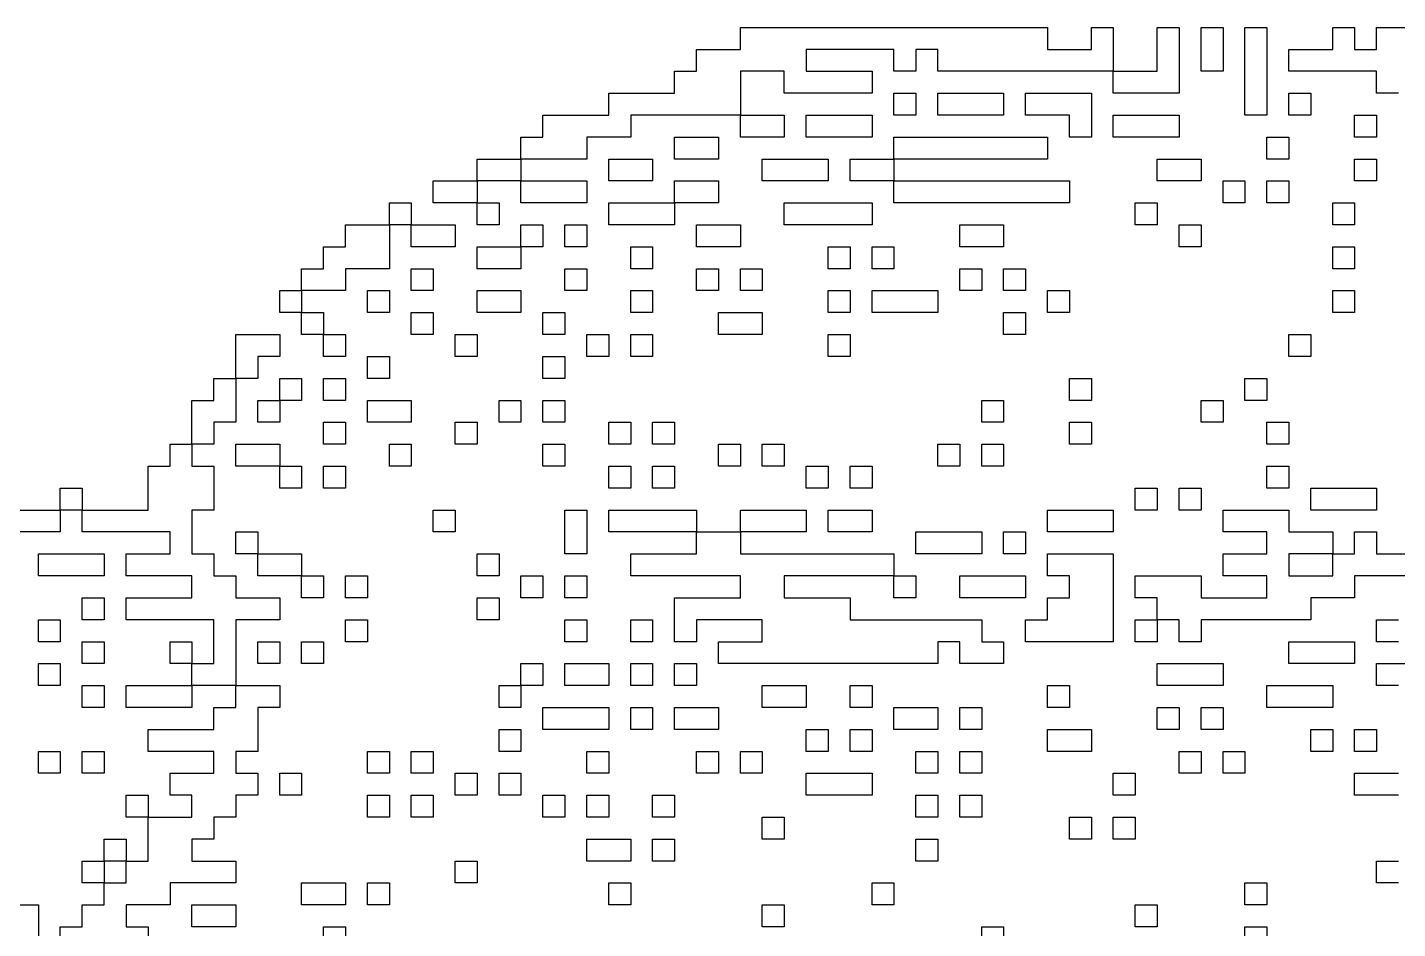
# Model space of a CAD drawing. Header units: inches. Extents: x 0.02 to 6.01, y 0.01 to 5.6.
# Drawn here: x 2.3103 to 2.6159, y 3.5373 to 3.7383 of the extents above; entities that cross this region are included whole.
import ezdxf

# ---------------------------------------------------------------- set-up
doc = ezdxf.new("R2010")
doc.units = ezdxf.units.IN
doc.header["$MEASUREMENT"] = 0
doc.layers.add('Bottom Overlay', color=54, linetype='Continuous')

msp = doc.modelspace()

# ---------------------------------------------------------------- linework, layer by layer
at = {"layer": 'Bottom Overlay'}
for p, q in [((2.46931, 3.73827), (2.4742, 3.73827)), ((2.46931, 3.73337), (2.46931, 3.73827)), ((2.4742, 3.73827), (2.53781, 3.73827)), ((2.53781, 3.73827), (2.53781, 3.73337)), ((2.5476, 3.73337), (2.5476, 3.73827)), ((2.5476, 3.73827), (2.55249, 3.73827)), ((2.55249, 3.73827), (2.55249, 3.72848)), ((2.56228, 3.73827), (2.56717, 3.73827)), ((2.56228, 3.72848), (2.56228, 3.73827)), ((2.56717, 3.73827), (2.56717, 3.72359)), ((2.57207, 3.72848), (2.57207, 3.73827)), ((2.57207, 3.73827), (2.57696, 3.73827)), ((2.57696, 3.73827), (2.57696, 3.73337)), ((2.58185, 3.72359), (2.58185, 3.73827)), ((2.58185, 3.73827), (2.58675, 3.73827)), ((2.58675, 3.73827), (2.58675, 3.71869)), ((2.60143, 3.73337), (2.60143, 3.73827)), ((2.60143, 3.73827), (2.60632, 3.73827)), ((2.60632, 3.73827), (2.60632, 3.73337)), ((2.61121, 3.73337), (2.61121, 3.73827)), ((2.61121, 3.73827), (2.621, 3.73827)), ((2.45952, 3.72848), (2.45952, 3.73337)), ((2.45952, 3.73337), (2.46931, 3.73337)), ((2.50356, 3.73337), (2.48399, 3.73337)), ((2.48399, 3.73337), (2.48399, 3.72848)), ((2.50356, 3.72848), (2.50356, 3.73337)), ((2.51335, 3.73337), (2.50845, 3.73337)), ((2.50845, 3.73337), (2.50845, 3.72848)), ((2.51335, 3.72848), (2.51335, 3.73337)), ((2.53781, 3.73337), (2.5476, 3.73337)), ((2.57696, 3.73337), (2.57696, 3.72848)), ((2.59164, 3.72848), (2.59164, 3.73337)), ((2.59164, 3.73337), (2.60143, 3.73337)), ((2.60632, 3.73337), (2.61121, 3.73337)), ((2.45463, 3.72359), (2.45463, 3.72848)), ((2.45463, 3.72848), (2.45952, 3.72848)), ((2.47909, 3.72848), (2.46931, 3.72848)), ((2.46931, 3.72848), (2.46931, 3.71869)), ((2.47909, 3.72359), (2.47909, 3.72848)), ((2.48399, 3.72848), (2.49867, 3.72848)), ((2.49867, 3.72848), (2.49867, 3.72359)), ((2.50845, 3.72848), (2.50356, 3.72848)), ((2.55249, 3.72848), (2.51335, 3.72848)), ((2.55249, 3.72359), (2.55249, 3.72848)), ((2.55249, 3.72848), (2.56228, 3.72848)), ((2.57696, 3.72848), (2.57207, 3.72848)), ((2.61121, 3.72848), (2.59164, 3.72848)), ((2.61121, 3.72359), (2.61121, 3.72848)), ((2.43995, 3.71869), (2.43995, 3.72359)), ((2.43995, 3.72359), (2.45463, 3.72359)), ((2.49867, 3.72359), (2.47909, 3.72359)), ((2.50356, 3.71869), (2.50356, 3.72359)), ((2.50356, 3.72359), (2.50845, 3.72359)), ((2.50845, 3.72359), (2.50845, 3.71869)), ((2.51335, 3.71869), (2.51335, 3.72359)), ((2.51335, 3.72359), (2.52803, 3.72359)), ((2.52803, 3.72359), (2.52803, 3.71869)), ((2.53292, 3.71869), (2.53292, 3.72359)), ((2.53292, 3.72359), (2.5476, 3.72359)), ((2.5476, 3.72359), (2.5476, 3.71869)), ((2.56717, 3.72359), (2.55249, 3.72359)), ((2.58185, 3.71869), (2.58185, 3.72359)), ((2.59164, 3.71869), (2.59164, 3.72359)), ((2.59164, 3.72359), (2.59653, 3.72359)), ((2.59653, 3.72359), (2.59653, 3.71869)), ((2.61611, 3.72359), (2.61121, 3.72359)), ((2.42527, 3.7138), (2.42527, 3.71869)), ((2.42527, 3.71869), (2.43995, 3.71869)), ((2.46931, 3.71869), (2.44484, 3.71869)), ((2.44484, 3.71869), (2.44484, 3.7138)), ((2.46931, 3.7138), (2.46931, 3.71869)), ((2.46931, 3.71869), (2.47909, 3.71869)), ((2.47909, 3.71869), (2.47909, 3.7138)), ((2.48399, 3.7138), (2.48399, 3.71869)), ((2.48399, 3.71869), (2.49377, 3.71869)), ((2.49377, 3.71869), (2.49867, 3.71869)), ((2.49867, 3.71869), (2.49867, 3.7138)), ((2.50845, 3.71869), (2.50356, 3.71869)), ((2.52313, 3.71869), (2.51335, 3.71869)), ((2.52803, 3.71869), (2.52313, 3.71869)), ((2.54271, 3.71869), (2.53292, 3.71869)), ((2.54271, 3.7138), (2.54271, 3.71869)), ((2.5476, 3.71869), (2.5476, 3.7138)), ((2.55249, 3.7138), (2.55249, 3.71869)), ((2.55249, 3.71869), (2.56717, 3.71869)), ((2.56717, 3.71869), (2.56717, 3.7138)), ((2.58675, 3.71869), (2.58185, 3.71869)), ((2.59653, 3.71869), (2.59164, 3.71869)), ((2.60632, 3.71869), (2.61121, 3.71869)), ((2.60632, 3.7138), (2.60632, 3.71869)), ((2.61121, 3.71869), (2.61121, 3.7138)), ((2.42037, 3.70891), (2.42037, 3.7138)), ((2.42037, 3.7138), (2.42527, 3.7138)), ((2.44484, 3.7138), (2.43505, 3.7138)), ((2.43505, 3.7138), (2.43505, 3.70891)), ((2.45463, 3.70891), (2.45463, 3.7138)), ((2.45463, 3.7138), (2.46441, 3.7138)), ((2.46441, 3.7138), (2.46441, 3.70891)), ((2.47909, 3.7138), (2.46931, 3.7138)), ((2.49867, 3.7138), (2.48399, 3.7138)), ((2.50356, 3.70891), (2.50356, 3.7138)), ((2.50356, 3.7138), (2.53781, 3.7138)), ((2.53781, 3.7138), (2.53781, 3.70891)), ((2.5476, 3.7138), (2.54271, 3.7138)), ((2.56717, 3.7138), (2.55249, 3.7138)), ((2.58675, 3.70891), (2.58675, 3.7138)), ((2.58675, 3.7138), (2.59164, 3.7138)), ((2.59164, 3.7138), (2.59164, 3.70891)), ((2.61121, 3.7138), (2.60632, 3.7138)), ((2.41059, 3.70401), (2.41059, 3.70891)), ((2.41059, 3.70891), (2.42037, 3.70891)), ((2.42037, 3.70891), (2.42037, 3.70401)), ((2.43505, 3.70891), (2.42037, 3.70891)), ((2.43995, 3.70401), (2.43995, 3.70891)), ((2.43995, 3.70891), (2.44484, 3.70891)), ((2.44484, 3.70891), (2.44973, 3.70891)), ((2.44973, 3.70891), (2.44973, 3.70401)), ((2.45952, 3.70891), (2.45463, 3.70891)), ((2.46441, 3.70891), (2.45952, 3.70891)), ((2.4742, 3.70401), (2.4742, 3.70891)), ((2.4742, 3.70891), (2.48888, 3.70891)), ((2.48888, 3.70891), (2.48888, 3.70401)), ((2.49377, 3.70401), (2.49377, 3.70891)), ((2.49377, 3.70891), (2.50356, 3.70891)), ((2.50356, 3.70891), (2.50356, 3.70401)), ((2.52313, 3.70891), (2.50356, 3.70891)), ((2.52803, 3.70891), (2.52313, 3.70891)), ((2.53781, 3.70891), (2.52803, 3.70891)), ((2.56228, 3.70401), (2.56228, 3.70891)), ((2.56228, 3.70891), (2.56717, 3.70891)), ((2.56717, 3.70891), (2.57207, 3.70891)), ((2.57207, 3.70891), (2.57207, 3.70401)), ((2.59164, 3.70891), (2.58675, 3.70891)), ((2.60632, 3.70401), (2.60632, 3.70891)), ((2.60632, 3.70891), (2.61121, 3.70891)), ((2.61121, 3.70891), (2.61121, 3.70401)), ((2.4008, 3.69912), (2.4008, 3.70401)), ((2.4008, 3.70401), (2.41059, 3.70401)), ((2.42037, 3.70401), (2.41059, 3.70401)), ((2.41059, 3.70401), (2.41059, 3.69912)), ((2.42037, 3.69912), (2.42037, 3.70401)), ((2.42037, 3.70401), (2.43016, 3.70401)), ((2.43016, 3.70401), (2.43505, 3.70401)), ((2.43505, 3.70401), (2.43505, 3.69912)), ((2.44973, 3.70401), (2.43995, 3.70401)), ((2.45463, 3.69912), (2.45463, 3.70401)), ((2.45463, 3.70401), (2.45952, 3.70401)), ((2.45952, 3.70401), (2.46441, 3.70401)), ((2.46441, 3.70401), (2.46441, 3.69912)), ((2.48399, 3.70401), (2.4742, 3.70401)), ((2.48888, 3.70401), (2.48399, 3.70401)), ((2.49867, 3.70401), (2.49377, 3.70401)), ((2.50356, 3.70401), (2.49867, 3.70401)), ((2.50356, 3.69912), (2.50356, 3.70401)), ((2.50356, 3.70401), (2.54271, 3.70401)), ((2.54271, 3.70401), (2.54271, 3.69912)), ((2.57207, 3.70401), (2.56228, 3.70401)), ((2.57696, 3.69912), (2.57696, 3.70401)), ((2.57696, 3.70401), (2.58185, 3.70401)), ((2.58185, 3.70401), (2.58185, 3.69912)), ((2.58675, 3.69912), (2.58675, 3.70401)), ((2.58675, 3.70401), (2.59164, 3.70401)), ((2.59164, 3.70401), (2.59164, 3.69912)), ((2.61121, 3.70401), (2.60632, 3.70401)), ((2.39101, 3.69423), (2.39101, 3.69912)), ((2.39101, 3.69912), (2.39591, 3.69912)), ((2.39591, 3.69912), (2.39591, 3.69423)), ((2.41059, 3.69912), (2.4008, 3.69912)), ((2.41059, 3.69423), (2.41059, 3.69912)), ((2.41059, 3.69912), (2.41548, 3.69912)), ((2.41548, 3.69912), (2.41548, 3.69423)), ((2.43505, 3.69912), (2.42037, 3.69912)), ((2.43995, 3.69423), (2.43995, 3.69912)), ((2.43995, 3.69912), (2.45463, 3.69912)), ((2.46441, 3.69912), (2.45463, 3.69912)), ((2.45463, 3.69912), (2.45463, 3.69423)), ((2.47909, 3.69423), (2.47909, 3.69912)), ((2.47909, 3.69912), (2.49867, 3.69912)), ((2.49867, 3.69912), (2.49867, 3.69423)), ((2.53781, 3.69912), (2.50356, 3.69912)), ((2.54271, 3.69912), (2.53781, 3.69912)), ((2.55739, 3.69423), (2.55739, 3.69912)), ((2.55739, 3.69912), (2.56228, 3.69912)), ((2.56228, 3.69912), (2.56228, 3.69423)), ((2.58185, 3.69912), (2.57696, 3.69912)), ((2.59164, 3.69912), (2.58675, 3.69912)), ((2.60143, 3.69423), (2.60143, 3.69912)), ((2.60143, 3.69912), (2.60632, 3.69912)), ((2.60632, 3.69912), (2.60632, 3.69423)), ((2.38123, 3.68933), (2.38123, 3.69423)), ((2.38123, 3.69423), (2.39101, 3.69423)), ((2.39101, 3.69423), (2.39101, 3.68444)), ((2.39591, 3.69423), (2.39101, 3.69423)), ((2.39591, 3.68933), (2.39591, 3.69423)), ((2.39591, 3.69423), (2.40569, 3.69423)), ((2.40569, 3.69423), (2.40569, 3.68933)), ((2.41548, 3.69423), (2.41059, 3.69423)), ((2.42037, 3.68933), (2.42037, 3.69423)), ((2.42037, 3.69423), (2.42527, 3.69423)), ((2.42527, 3.69423), (2.42527, 3.68933)), ((2.43016, 3.68933), (2.43016, 3.69423)), ((2.43016, 3.69423), (2.43505, 3.69423)), ((2.43505, 3.69423), (2.43505, 3.68933)), ((2.45463, 3.69423), (2.43995, 3.69423)), ((2.45952, 3.68933), (2.45952, 3.69423)), ((2.45952, 3.69423), (2.46931, 3.69423)), ((2.46931, 3.69423), (2.46931, 3.68933)), ((2.48888, 3.69423), (2.47909, 3.69423)), ((2.49377, 3.69423), (2.48888, 3.69423)), ((2.49867, 3.69423), (2.49377, 3.69423)), ((2.51824, 3.68933), (2.51824, 3.69423)), ((2.51824, 3.69423), (2.52803, 3.69423)), ((2.52803, 3.69423), (2.52803, 3.68933)), ((2.56228, 3.69423), (2.55739, 3.69423)), ((2.56717, 3.68933), (2.56717, 3.69423)), ((2.56717, 3.69423), (2.57207, 3.69423)), ((2.57207, 3.69423), (2.57207, 3.68933)), ((2.60632, 3.69423), (2.60143, 3.69423)), ((2.37633, 3.68444), (2.37633, 3.68933)), ((2.37633, 3.68933), (2.38123, 3.68933)), ((2.40569, 3.68933), (2.39591, 3.68933)), ((2.41059, 3.68444), (2.41059, 3.68933)), ((2.41059, 3.68933), (2.42037, 3.68933)), ((2.42037, 3.68933), (2.42037, 3.68444)), ((2.42527, 3.68933), (2.42037, 3.68933)), ((2.43505, 3.68933), (2.43016, 3.68933)), ((2.44484, 3.68933), (2.44973, 3.68933)), ((2.44484, 3.68444), (2.44484, 3.68933)), ((2.44973, 3.68933), (2.44973, 3.68444)), ((2.46931, 3.68933), (2.45952, 3.68933)), ((2.48888, 3.68933), (2.49377, 3.68933)), ((2.48888, 3.68444), (2.48888, 3.68933)), ((2.49377, 3.68933), (2.49377, 3.68444)), ((2.49867, 3.68933), (2.50356, 3.68933)), ((2.49867, 3.68444), (2.49867, 3.68933)), ((2.50356, 3.68933), (2.50356, 3.68444)), ((2.52313, 3.68933), (2.51824, 3.68933)), ((2.52803, 3.68933), (2.52313, 3.68933)), ((2.57207, 3.68933), (2.56717, 3.68933)), ((2.60143, 3.68933), (2.60632, 3.68933)), ((2.60143, 3.68444), (2.60143, 3.68933)), ((2.60632, 3.68933), (2.60632, 3.68444)), ((2.37144, 3.67955), (2.37144, 3.68444)), ((2.37144, 3.68444), (2.37633, 3.68444)), ((2.38612, 3.68444), (2.38123, 3.68444)), ((2.38123, 3.68444), (2.38123, 3.67955)), ((2.39101, 3.68444), (2.38612, 3.68444)), ((2.39591, 3.68444), (2.4008, 3.68444)), ((2.39591, 3.67955), (2.39591, 3.68444)), ((2.4008, 3.68444), (2.4008, 3.67955)), ((2.42037, 3.68444), (2.41059, 3.68444)), ((2.43016, 3.68444), (2.43505, 3.68444)), ((2.43016, 3.67955), (2.43016, 3.68444)), ((2.43505, 3.68444), (2.43505, 3.67955)), ((2.44973, 3.68444), (2.44484, 3.68444)), ((2.45952, 3.68444), (2.46441, 3.68444)), ((2.45952, 3.67955), (2.45952, 3.68444)), ((2.46441, 3.68444), (2.46441, 3.67955)), ((2.46931, 3.67955), (2.46931, 3.68444)), ((2.46931, 3.68444), (2.4742, 3.68444)), ((2.4742, 3.68444), (2.4742, 3.67955)), ((2.49377, 3.68444), (2.48888, 3.68444)), ((2.50356, 3.68444), (2.49867, 3.68444)), ((2.51824, 3.68444), (2.52313, 3.68444)), ((2.51824, 3.67955), (2.51824, 3.68444)), ((2.52313, 3.68444), (2.52313, 3.67955)), ((2.52803, 3.68444), (2.53292, 3.68444)), ((2.52803, 3.67955), (2.52803, 3.68444)), ((2.53292, 3.68444), (2.53292, 3.67955)), ((2.60632, 3.68444), (2.60143, 3.68444)), ((2.36655, 3.67465), (2.36655, 3.67955)), ((2.36655, 3.67955), (2.37144, 3.67955)), ((2.37144, 3.67955), (2.37144, 3.67465)), ((2.38123, 3.67955), (2.37144, 3.67955)), ((2.38612, 3.67465), (2.38612, 3.67955)), ((2.38612, 3.67955), (2.39101, 3.67955)), ((2.39101, 3.67955), (2.39101, 3.67465)), ((2.4008, 3.67955), (2.39591, 3.67955)), ((2.41059, 3.67465), (2.41059, 3.67955)), ((2.41059, 3.67955), (2.41548, 3.67955)), ((2.41548, 3.67955), (2.42037, 3.67955)), ((2.42037, 3.67955), (2.42037, 3.67465)), ((2.43505, 3.67955), (2.43016, 3.67955)), ((2.44484, 3.67465), (2.44484, 3.67955)), ((2.44484, 3.67955), (2.44973, 3.67955)), ((2.44973, 3.67955), (2.44973, 3.67465)), ((2.46441, 3.67955), (2.45952, 3.67955)), ((2.4742, 3.67955), (2.46931, 3.67955)), ((2.48888, 3.67955), (2.49377, 3.67955)), ((2.48888, 3.67465), (2.48888, 3.67955)), ((2.49377, 3.67955), (2.49377, 3.67465)), ((2.49867, 3.67465), (2.49867, 3.67955)), ((2.49867, 3.67955), (2.50845, 3.67955)), ((2.50845, 3.67955), (2.51335, 3.67955)), ((2.51335, 3.67955), (2.51335, 3.67465)), ((2.52313, 3.67955), (2.51824, 3.67955)), ((2.53292, 3.67955), (2.52803, 3.67955)), ((2.53781, 3.67465), (2.53781, 3.67955)), ((2.53781, 3.67955), (2.54271, 3.67955)), ((2.54271, 3.67955), (2.54271, 3.67465)), ((2.60143, 3.67465), (2.60143, 3.67955)), ((2.60143, 3.67955), (2.60632, 3.67955)), ((2.60632, 3.67955), (2.60632, 3.67465)), ((2.37144, 3.67465), (2.36655, 3.67465)), ((2.37144, 3.66976), (2.37144, 3.67465)), ((2.37144, 3.67465), (2.37633, 3.67465)), ((2.37633, 3.67465), (2.37633, 3.66976)), ((2.39101, 3.67465), (2.38612, 3.67465)), ((2.39591, 3.66976), (2.39591, 3.67465)), ((2.39591, 3.67465), (2.4008, 3.67465)), ((2.4008, 3.67465), (2.4008, 3.66976)), ((2.42037, 3.67465), (2.41059, 3.67465)), ((2.42527, 3.66976), (2.42527, 3.67465)), ((2.42527, 3.67465), (2.43016, 3.67465)), ((2.43016, 3.67465), (2.43016, 3.66976)), ((2.44973, 3.67465), (2.44484, 3.67465)), ((2.46441, 3.66976), (2.46441, 3.67465)), ((2.46441, 3.67465), (2.4742, 3.67465)), ((2.4742, 3.67465), (2.4742, 3.66976)), ((2.49377, 3.67465), (2.48888, 3.67465)), ((2.51335, 3.67465), (2.49867, 3.67465)), ((2.52803, 3.66976), (2.52803, 3.67465)), ((2.52803, 3.67465), (2.53292, 3.67465)), ((2.53292, 3.67465), (2.53292, 3.66976)), ((2.54271, 3.67465), (2.53781, 3.67465)), ((2.60632, 3.67465), (2.60143, 3.67465)), ((2.35676, 3.65997), (2.35676, 3.66976)), ((2.35676, 3.66976), (2.36655, 3.66976)), ((2.36655, 3.66976), (2.36655, 3.66487)), ((2.37633, 3.66976), (2.37144, 3.66976)), ((2.37633, 3.66976), (2.38123, 3.66976)), ((2.37633, 3.66487), (2.37633, 3.66976)), ((2.38123, 3.66976), (2.38123, 3.66487)), ((2.4008, 3.66976), (2.39591, 3.66976)), ((2.40569, 3.66487), (2.40569, 3.66976)), ((2.40569, 3.66976), (2.41059, 3.66976)), ((2.41059, 3.66976), (2.41059, 3.66487)), ((2.43016, 3.66976), (2.42527, 3.66976)), ((2.43505, 3.66487), (2.43505, 3.66976)), ((2.43505, 3.66976), (2.43995, 3.66976)), ((2.43995, 3.66976), (2.43995, 3.66487)), ((2.44484, 3.66487), (2.44484, 3.66976)), ((2.44484, 3.66976), (2.44973, 3.66976)), ((2.44973, 3.66976), (2.44973, 3.66487)), ((2.46931, 3.66976), (2.46441, 3.66976)), ((2.4742, 3.66976), (2.46931, 3.66976)), ((2.48888, 3.66487), (2.48888, 3.66976)), ((2.48888, 3.66976), (2.49377, 3.66976)), ((2.49377, 3.66976), (2.49377, 3.66487)), ((2.53292, 3.66976), (2.52803, 3.66976)), ((2.59164, 3.66976), (2.59653, 3.66976)), ((2.59164, 3.66487), (2.59164, 3.66976)), ((2.59653, 3.66976), (2.59653, 3.66487)), ((2.36165, 3.66487), (2.36165, 3.65997)), ((2.36655, 3.66487), (2.36165, 3.66487)), ((2.38123, 3.66487), (2.37633, 3.66487)), ((2.38612, 3.65997), (2.38612, 3.66487)), ((2.38612, 3.66487), (2.39101, 3.66487)), ((2.39101, 3.66487), (2.39101, 3.65997)), ((2.41059, 3.66487), (2.40569, 3.66487)), ((2.42527, 3.65997), (2.42527, 3.66487)), ((2.42527, 3.66487), (2.43016, 3.66487)), ((2.43016, 3.66487), (2.43016, 3.65997)), ((2.43995, 3.66487), (2.43505, 3.66487)), ((2.44973, 3.66487), (2.44484, 3.66487)), ((2.49377, 3.66487), (2.48888, 3.66487)), ((2.59653, 3.66487), (2.59164, 3.66487)), ((2.35187, 3.65997), (2.35676, 3.65997)), ((2.35187, 3.65508), (2.35187, 3.65997)), ((2.35676, 3.65997), (2.35676, 3.65019)), ((2.36165, 3.65997), (2.35676, 3.65997)), ((2.36655, 3.65508), (2.36655, 3.65997)), ((2.36655, 3.65997), (2.37144, 3.65997)), ((2.37144, 3.65997), (2.37144, 3.65508)), ((2.37633, 3.65508), (2.37633, 3.65997)), ((2.37633, 3.65997), (2.38123, 3.65997)), ((2.38123, 3.65997), (2.38123, 3.65508)), ((2.39101, 3.65997), (2.38612, 3.65997)), ((2.43016, 3.65997), (2.42527, 3.65997)), ((2.54271, 3.65997), (2.5476, 3.65997)), ((2.54271, 3.65508), (2.54271, 3.65997)), ((2.5476, 3.65997), (2.5476, 3.65508)), ((2.58185, 3.65508), (2.58185, 3.65997)), ((2.58185, 3.65997), (2.58675, 3.65997)), ((2.58675, 3.65997), (2.58675, 3.65508)), ((2.34697, 3.64529), (2.34697, 3.65508)), ((2.34697, 3.65508), (2.35187, 3.65508)), ((2.36165, 3.65019), (2.36165, 3.65508)), ((2.36165, 3.65508), (2.36655, 3.65508)), ((2.36655, 3.65508), (2.36655, 3.65019)), ((2.37144, 3.65508), (2.36655, 3.65508)), ((2.38123, 3.65508), (2.37633, 3.65508)), ((2.38612, 3.65019), (2.38612, 3.65508)), ((2.38612, 3.65508), (2.39591, 3.65508)), ((2.39591, 3.65508), (2.39591, 3.65019)), ((2.41548, 3.65019), (2.41548, 3.65508)), ((2.41548, 3.65508), (2.42037, 3.65508)), ((2.42037, 3.65508), (2.42037, 3.65019)), ((2.42527, 3.65019), (2.42527, 3.65508)), ((2.42527, 3.65508), (2.43016, 3.65508)), ((2.43016, 3.65508), (2.43016, 3.65019)), ((2.52313, 3.65019), (2.52313, 3.65508)), ((2.52313, 3.65508), (2.52803, 3.65508)), ((2.52803, 3.65508), (2.52803, 3.65019)), ((2.5476, 3.65508), (2.54271, 3.65508)), ((2.57207, 3.65508), (2.57696, 3.65508)), ((2.57207, 3.65019), (2.57207, 3.65508)), ((2.57696, 3.65508), (2.57696, 3.65019)), ((2.58675, 3.65508), (2.58185, 3.65508)), ((2.35676, 3.65019), (2.35187, 3.65019)), ((2.35187, 3.65019), (2.35187, 3.64529)), ((2.36655, 3.65019), (2.36165, 3.65019)), ((2.37633, 3.64529), (2.37633, 3.65019)), ((2.37633, 3.65019), (2.38123, 3.65019)), ((2.38123, 3.65019), (2.38123, 3.64529)), ((2.39591, 3.65019), (2.38612, 3.65019)), ((2.40569, 3.64529), (2.40569, 3.65019)), ((2.40569, 3.65019), (2.41059, 3.65019)), ((2.41059, 3.65019), (2.41059, 3.64529)), ((2.42037, 3.65019), (2.41548, 3.65019)), ((2.43016, 3.65019), (2.42527, 3.65019)), ((2.43995, 3.64529), (2.43995, 3.65019)), ((2.43995, 3.65019), (2.44484, 3.65019)), ((2.44484, 3.65019), (2.44484, 3.64529)), ((2.44973, 3.64529), (2.44973, 3.65019)), ((2.44973, 3.65019), (2.45463, 3.65019)), ((2.45463, 3.65019), (2.45463, 3.64529)), ((2.52803, 3.65019), (2.52313, 3.65019)), ((2.54271, 3.64529), (2.54271, 3.65019)), ((2.54271, 3.65019), (2.5476, 3.65019)), ((2.5476, 3.65019), (2.5476, 3.64529)), ((2.57696, 3.65019), (2.57207, 3.65019)), ((2.58675, 3.64529), (2.58675, 3.65019)), ((2.58675, 3.65019), (2.59164, 3.65019)), ((2.59164, 3.65019), (2.59164, 3.64529)), ((2.34208, 3.6404), (2.34208, 3.64529)), ((2.34208, 3.64529), (2.34697, 3.64529)), ((2.35187, 3.64529), (2.34697, 3.64529)), ((2.34697, 3.64529), (2.34697, 3.6404)), ((2.35676, 3.6404), (2.35676, 3.64529)), ((2.35676, 3.64529), (2.36655, 3.64529)), ((2.36655, 3.64529), (2.36655, 3.6404)), ((2.38123, 3.64529), (2.37633, 3.64529)), ((2.39101, 3.64529), (2.39591, 3.64529)), ((2.39101, 3.6404), (2.39101, 3.64529)), ((2.39591, 3.64529), (2.39591, 3.6404)), ((2.41059, 3.64529), (2.40569, 3.64529)), ((2.42527, 3.6404), (2.42527, 3.64529)), ((2.42527, 3.64529), (2.43016, 3.64529)), ((2.43016, 3.64529), (2.43016, 3.6404)), ((2.44484, 3.64529), (2.43995, 3.64529)), ((2.45463, 3.64529), (2.44973, 3.64529)), ((2.46441, 3.6404), (2.46441, 3.64529)), ((2.46441, 3.64529), (2.46931, 3.64529)), ((2.46931, 3.64529), (2.46931, 3.6404)), ((2.4742, 3.64529), (2.47909, 3.64529)), ((2.4742, 3.6404), (2.4742, 3.64529)), ((2.47909, 3.64529), (2.47909, 3.6404)), ((2.51335, 3.64529), (2.51824, 3.64529)), ((2.51335, 3.6404), (2.51335, 3.64529)), ((2.51824, 3.64529), (2.51824, 3.6404)), ((2.52313, 3.6404), (2.52313, 3.64529)), ((2.52313, 3.64529), (2.52803, 3.64529)), ((2.52803, 3.64529), (2.52803, 3.6404)), ((2.5476, 3.64529), (2.54271, 3.64529)), ((2.59164, 3.64529), (2.58675, 3.64529)), ((2.33719, 3.63061), (2.33719, 3.6404)), ((2.33719, 3.6404), (2.34208, 3.6404)), ((2.34697, 3.6404), (2.35187, 3.6404)), ((2.35187, 3.6404), (2.35187, 3.63061)), ((2.36165, 3.6404), (2.35676, 3.6404)), ((2.36655, 3.6404), (2.36165, 3.6404)), ((2.36655, 3.63551), (2.36655, 3.6404)), ((2.36655, 3.6404), (2.37144, 3.6404)), ((2.37144, 3.6404), (2.37144, 3.63551)), ((2.37633, 3.6404), (2.38123, 3.6404)), ((2.37633, 3.63551), (2.37633, 3.6404)), ((2.38123, 3.6404), (2.38123, 3.63551)), ((2.39591, 3.6404), (2.39101, 3.6404)), ((2.43016, 3.6404), (2.42527, 3.6404)), ((2.43995, 3.6404), (2.44484, 3.6404)), ((2.43995, 3.63551), (2.43995, 3.6404)), ((2.44484, 3.6404), (2.44484, 3.63551)), ((2.44973, 3.63551), (2.44973, 3.6404)), ((2.44973, 3.6404), (2.45463, 3.6404)), ((2.45463, 3.6404), (2.45463, 3.63551)), ((2.46931, 3.6404), (2.46441, 3.6404)), ((2.47909, 3.6404), (2.4742, 3.6404)), ((2.48399, 3.6404), (2.48888, 3.6404)), ((2.48399, 3.63551), (2.48399, 3.6404)), ((2.48888, 3.6404), (2.48888, 3.63551)), ((2.49377, 3.63551), (2.49377, 3.6404)), ((2.49377, 3.6404), (2.49867, 3.6404)), ((2.49867, 3.6404), (2.49867, 3.63551)), ((2.51824, 3.6404), (2.51335, 3.6404)), ((2.52803, 3.6404), (2.52313, 3.6404)), ((2.58675, 3.63551), (2.58675, 3.6404)), ((2.58675, 3.6404), (2.59164, 3.6404)), ((2.59164, 3.6404), (2.59164, 3.63551)), ((2.31761, 3.63061), (2.31761, 3.63551)), ((2.31761, 3.63551), (2.32251, 3.63551)), ((2.32251, 3.63551), (2.32251, 3.63061)), ((2.37144, 3.63551), (2.36655, 3.63551)), ((2.38123, 3.63551), (2.37633, 3.63551)), ((2.44484, 3.63551), (2.43995, 3.63551)), ((2.45463, 3.63551), (2.44973, 3.63551)), ((2.48888, 3.63551), (2.48399, 3.63551)), ((2.49867, 3.63551), (2.49377, 3.63551)), ((2.55739, 3.63061), (2.55739, 3.63551)), ((2.55739, 3.63551), (2.56228, 3.63551)), ((2.56228, 3.63551), (2.56228, 3.63061)), ((2.56717, 3.63061), (2.56717, 3.63551)), ((2.56717, 3.63551), (2.57207, 3.63551)), ((2.57207, 3.63551), (2.57207, 3.63061)), ((2.59164, 3.63551), (2.58675, 3.63551)), ((2.59653, 3.63061), (2.59653, 3.63551)), ((2.59653, 3.63551), (2.61121, 3.63551)), ((2.61121, 3.63551), (2.61121, 3.63061)), ((2.30783, 3.63061), (2.31761, 3.63061)), ((2.31761, 3.63061), (2.31761, 3.62572)), ((2.32251, 3.63061), (2.31761, 3.63061)), ((2.32251, 3.63061), (2.33719, 3.63061)), ((2.32251, 3.62572), (2.32251, 3.63061)), ((2.35187, 3.63061), (2.34697, 3.63061)), ((2.34697, 3.63061), (2.34697, 3.62083)), ((2.4008, 3.63061), (2.40569, 3.63061)), ((2.4008, 3.62572), (2.4008, 3.63061)), ((2.40569, 3.63061), (2.40569, 3.62572)), ((2.43016, 3.62083), (2.43016, 3.63061)), ((2.43016, 3.63061), (2.43505, 3.63061)), ((2.43505, 3.63061), (2.43505, 3.62572)), ((2.43995, 3.62572), (2.43995, 3.63061)), ((2.43995, 3.63061), (2.45952, 3.63061)), ((2.45952, 3.63061), (2.45952, 3.62572)), ((2.46931, 3.63061), (2.4742, 3.63061)), ((2.46931, 3.62572), (2.46931, 3.63061)), ((2.4742, 3.63061), (2.48399, 3.63061)), ((2.48399, 3.63061), (2.48399, 3.62572)), ((2.48888, 3.62572), (2.48888, 3.63061)), ((2.48888, 3.63061), (2.49867, 3.63061)), ((2.49867, 3.63061), (2.49867, 3.62572)), ((2.53781, 3.62572), (2.53781, 3.63061)), ((2.53781, 3.63061), (2.5476, 3.63061)), ((2.5476, 3.63061), (2.55249, 3.63061)), ((2.55249, 3.63061), (2.55249, 3.62572)), ((2.56228, 3.63061), (2.55739, 3.63061)), ((2.57207, 3.63061), (2.56717, 3.63061)), ((2.57696, 3.62572), (2.57696, 3.63061)), ((2.57696, 3.63061), (2.59164, 3.63061)), ((2.59164, 3.63061), (2.59164, 3.62572)), ((2.60632, 3.63061), (2.59653, 3.63061)), ((2.61121, 3.63061), (2.60632, 3.63061)), ((2.31761, 3.62572), (2.29804, 3.62572)), ((2.34208, 3.62572), (2.32251, 3.62572)), ((2.34208, 3.62083), (2.34208, 3.62572)), ((2.35676, 3.62083), (2.35676, 3.62572)), ((2.35676, 3.62572), (2.36165, 3.62572)), ((2.36165, 3.62572), (2.36165, 3.62083)), ((2.40569, 3.62572), (2.4008, 3.62572)), ((2.43505, 3.62572), (2.43505, 3.62083)), ((2.44484, 3.62572), (2.43995, 3.62572)), ((2.44973, 3.62572), (2.44484, 3.62572)), ((2.45952, 3.62572), (2.44973, 3.62572)), ((2.45952, 3.62083), (2.45952, 3.62572)), ((2.45952, 3.62572), (2.46931, 3.62572)), ((2.48399, 3.62572), (2.46931, 3.62572)), ((2.46931, 3.62572), (2.46931, 3.62083)), ((2.49377, 3.62572), (2.48888, 3.62572)), ((2.49867, 3.62572), (2.49377, 3.62572)), ((2.50845, 3.62572), (2.51335, 3.62572)), ((2.50845, 3.62083), (2.50845, 3.62572)), ((2.51335, 3.62572), (2.52313, 3.62572)), ((2.52313, 3.62572), (2.52313, 3.62083)), ((2.52803, 3.62083), (2.52803, 3.62572)), ((2.52803, 3.62572), (2.53292, 3.62572)), ((2.53292, 3.62572), (2.53292, 3.62083)), ((2.55249, 3.62572), (2.53781, 3.62572)), ((2.58675, 3.62572), (2.57696, 3.62572)), ((2.58675, 3.62083), (2.58675, 3.62572)), ((2.59164, 3.62572), (2.60143, 3.62572)), ((2.60143, 3.62572), (2.60143, 3.62083)), ((2.60632, 3.62083), (2.60632, 3.62572)), ((2.60632, 3.62572), (2.61121, 3.62572)), ((2.61121, 3.62572), (2.61121, 3.62083)), ((2.31272, 3.61593), (2.31272, 3.62083)), ((2.31272, 3.62083), (2.3274, 3.62083)), ((2.3274, 3.62083), (2.3274, 3.61593)), ((2.33229, 3.61593), (2.33229, 3.62083)), ((2.33229, 3.62083), (2.34208, 3.62083)), ((2.34697, 3.62083), (2.35187, 3.62083)), ((2.35187, 3.62083), (2.35187, 3.61593)), ((2.36165, 3.62083), (2.35676, 3.62083)), ((2.36165, 3.61593), (2.36165, 3.62083)), ((2.36165, 3.62083), (2.37144, 3.62083)), ((2.37144, 3.62083), (2.37144, 3.61593)), ((2.41059, 3.62083), (2.41548, 3.62083)), ((2.41059, 3.61593), (2.41059, 3.62083)), ((2.41548, 3.62083), (2.41548, 3.61593)), ((2.43505, 3.62083), (2.43016, 3.62083)), ((2.44484, 3.61593), (2.44484, 3.62083)), ((2.44484, 3.62083), (2.45952, 3.62083)), ((2.46931, 3.62083), (2.50356, 3.62083)), ((2.50356, 3.62083), (2.50356, 3.61593)), ((2.52313, 3.62083), (2.50845, 3.62083)), ((2.53292, 3.62083), (2.52803, 3.62083)), ((2.53781, 3.61593), (2.53781, 3.62083)), ((2.53781, 3.62083), (2.55249, 3.62083)), ((2.55249, 3.62083), (2.55249, 3.61593)), ((2.57696, 3.61593), (2.57696, 3.62083)), ((2.57696, 3.62083), (2.58675, 3.62083)), ((2.60143, 3.62083), (2.59164, 3.62083)), ((2.59164, 3.62083), (2.59164, 3.61593)), ((2.60143, 3.62083), (2.60632, 3.62083)), ((2.60143, 3.61593), (2.60143, 3.62083)), ((2.61121, 3.62083), (2.63568, 3.62083)), ((2.3274, 3.61593), (2.31272, 3.61593)), ((2.34697, 3.61593), (2.33229, 3.61593)), ((2.34697, 3.61104), (2.34697, 3.61593)), ((2.35187, 3.61593), (2.35676, 3.61593)), ((2.35676, 3.61593), (2.35676, 3.61104)), ((2.36655, 3.61593), (2.36165, 3.61593)), ((2.37144, 3.61593), (2.36655, 3.61593)), ((2.37144, 3.61593), (2.37633, 3.61593)), ((2.37144, 3.61104), (2.37144, 3.61593)), ((2.37633, 3.61593), (2.37633, 3.61104)), ((2.38123, 3.61104), (2.38123, 3.61593)), ((2.38123, 3.61593), (2.38612, 3.61593)), ((2.38612, 3.61593), (2.38612, 3.61104)), ((2.41548, 3.61593), (2.41059, 3.61593)), ((2.42037, 3.61104), (2.42037, 3.61593)), ((2.42037, 3.61593), (2.42527, 3.61593)), ((2.42527, 3.61593), (2.42527, 3.61104)), ((2.43016, 3.61104), (2.43016, 3.61593)), ((2.43016, 3.61593), (2.43505, 3.61593)), ((2.43505, 3.61593), (2.43505, 3.61104)), ((2.46931, 3.61593), (2.44484, 3.61593)), ((2.46931, 3.61104), (2.46931, 3.61593)), ((2.50356, 3.61593), (2.47909, 3.61593)), ((2.47909, 3.61593), (2.47909, 3.61104)), ((2.50356, 3.61104), (2.50356, 3.61593)), ((2.50356, 3.61593), (2.50845, 3.61593)), ((2.50845, 3.61593), (2.50845, 3.61104)), ((2.51824, 3.61104), (2.51824, 3.61593)), ((2.51824, 3.61593), (2.53292, 3.61593)), ((2.53292, 3.61593), (2.53292, 3.61104)), ((2.54271, 3.61593), (2.53781, 3.61593)), ((2.54271, 3.61104), (2.54271, 3.61593)), ((2.55249, 3.61593), (2.55249, 3.60125)), ((2.55739, 3.61104), (2.55739, 3.61593)), ((2.55739, 3.61593), (2.57207, 3.61593)), ((2.57207, 3.61593), (2.57207, 3.61104)), ((2.58675, 3.61593), (2.57696, 3.61593)), ((2.58675, 3.61104), (2.58675, 3.61593)), ((2.59164, 3.61593), (2.60143, 3.61593)), ((2.63079, 3.61593), (2.60632, 3.61593)), ((2.60632, 3.61593), (2.60632, 3.61104)), ((2.32251, 3.61104), (2.3274, 3.61104)), ((2.32251, 3.60615), (2.32251, 3.61104)), ((2.3274, 3.61104), (2.3274, 3.60615)), ((2.33229, 3.60615), (2.33229, 3.61104)), ((2.33229, 3.61104), (2.34697, 3.61104)), ((2.35676, 3.61104), (2.36655, 3.61104)), ((2.36655, 3.61104), (2.36655, 3.60615)), ((2.37633, 3.61104), (2.37144, 3.61104)), ((2.38612, 3.61104), (2.38123, 3.61104)), ((2.41059, 3.60615), (2.41059, 3.61104)), ((2.41059, 3.61104), (2.41548, 3.61104)), ((2.41548, 3.61104), (2.41548, 3.60615)), ((2.42527, 3.61104), (2.42037, 3.61104)), ((2.43505, 3.61104), (2.43016, 3.61104)), ((2.45463, 3.60125), (2.45463, 3.61104)), ((2.45463, 3.61104), (2.46931, 3.61104)), ((2.47909, 3.61104), (2.49377, 3.61104)), ((2.49377, 3.61104), (2.49377, 3.60615)), ((2.50845, 3.61104), (2.50356, 3.61104)), ((2.53292, 3.61104), (2.51824, 3.61104)), ((2.53781, 3.60615), (2.53781, 3.61104)), ((2.53781, 3.61104), (2.54271, 3.61104)), ((2.56228, 3.61104), (2.55739, 3.61104)), ((2.56228, 3.60615), (2.56228, 3.61104)), ((2.57207, 3.61104), (2.58675, 3.61104)), ((2.60632, 3.61104), (2.59653, 3.61104)), ((2.59653, 3.61104), (2.59653, 3.60615)), ((2.31272, 3.60125), (2.31272, 3.60615)), ((2.31272, 3.60615), (2.31761, 3.60615)), ((2.31761, 3.60615), (2.31761, 3.60125)), ((2.3274, 3.60615), (2.32251, 3.60615)), ((2.35187, 3.60615), (2.33229, 3.60615)), ((2.35187, 3.59636), (2.35187, 3.60615)), ((2.36655, 3.60615), (2.35676, 3.60615)), ((2.35676, 3.60615), (2.35676, 3.59147)), ((2.38123, 3.60125), (2.38123, 3.60615)), ((2.38123, 3.60615), (2.38612, 3.60615)), ((2.38612, 3.60615), (2.38612, 3.60125)), ((2.41548, 3.60615), (2.41059, 3.60615)), ((2.43016, 3.60615), (2.43505, 3.60615)), ((2.43016, 3.60125), (2.43016, 3.60615)), ((2.43505, 3.60615), (2.43505, 3.60125)), ((2.44484, 3.60125), (2.44484, 3.60615)), ((2.44484, 3.60615), (2.44973, 3.60615)), ((2.44973, 3.60615), (2.44973, 3.60125)), ((2.4742, 3.60615), (2.45952, 3.60615)), ((2.45952, 3.60615), (2.45952, 3.60125)), ((2.4742, 3.60125), (2.4742, 3.60615)), ((2.49377, 3.60615), (2.52313, 3.60615)), ((2.52313, 3.60615), (2.52313, 3.60125)), ((2.53292, 3.60125), (2.53292, 3.60615)), ((2.53292, 3.60615), (2.53781, 3.60615)), ((2.55739, 3.60125), (2.55739, 3.60615)), ((2.55739, 3.60615), (2.56228, 3.60615)), ((2.56228, 3.60615), (2.56228, 3.60125)), ((2.56717, 3.60615), (2.56228, 3.60615)), ((2.56717, 3.60125), (2.56717, 3.60615)), ((2.59653, 3.60615), (2.57207, 3.60615)), ((2.57207, 3.60615), (2.57207, 3.60125)), ((2.61121, 3.60125), (2.61121, 3.60615)), ((2.61121, 3.60615), (2.61611, 3.60615)), ((2.31761, 3.60125), (2.31272, 3.60125)), ((2.32251, 3.60125), (2.3274, 3.60125)), ((2.32251, 3.59636), (2.32251, 3.60125)), ((2.3274, 3.60125), (2.3274, 3.59636)), ((2.34208, 3.59636), (2.34208, 3.60125)), ((2.34208, 3.60125), (2.34697, 3.60125)), ((2.34697, 3.60125), (2.34697, 3.59636)), ((2.36165, 3.60125), (2.36655, 3.60125)), ((2.36165, 3.59636), (2.36165, 3.60125)), ((2.36655, 3.60125), (2.36655, 3.59636)), ((2.37144, 3.59636), (2.37144, 3.60125)), ((2.37144, 3.60125), (2.37633, 3.60125)), ((2.37633, 3.60125), (2.37633, 3.59636)), ((2.38612, 3.60125), (2.38123, 3.60125)), ((2.43505, 3.60125), (2.43016, 3.60125)), ((2.44973, 3.60125), (2.44484, 3.60125)), ((2.45952, 3.60125), (2.45463, 3.60125)), ((2.46441, 3.59636), (2.46441, 3.60125)), ((2.46441, 3.60125), (2.4742, 3.60125)), ((2.51824, 3.60125), (2.51335, 3.60125)), ((2.51335, 3.60125), (2.51335, 3.59636)), ((2.51824, 3.59636), (2.51824, 3.60125)), ((2.52313, 3.60125), (2.52803, 3.60125)), ((2.52803, 3.60125), (2.52803, 3.59636)), ((2.55249, 3.60125), (2.53292, 3.60125)), ((2.56228, 3.60125), (2.55739, 3.60125)), ((2.57207, 3.60125), (2.56717, 3.60125)), ((2.59164, 3.59636), (2.59164, 3.60125)), ((2.59164, 3.60125), (2.59653, 3.60125)), ((2.59653, 3.60125), (2.60143, 3.60125)), ((2.60143, 3.60125), (2.60632, 3.60125)), ((2.60632, 3.60125), (2.60632, 3.59636)), ((2.61611, 3.60125), (2.61121, 3.60125)), ((2.31272, 3.59147), (2.31272, 3.59636)), ((2.31272, 3.59636), (2.31761, 3.59636)), ((2.31761, 3.59636), (2.31761, 3.59147)), ((2.3274, 3.59636), (2.32251, 3.59636)), ((2.34697, 3.59636), (2.34208, 3.59636)), ((2.34697, 3.59147), (2.34697, 3.59636)), ((2.34697, 3.59636), (2.35187, 3.59636)), ((2.36655, 3.59636), (2.36165, 3.59636)), ((2.37633, 3.59636), (2.37144, 3.59636)), ((2.42037, 3.59147), (2.42037, 3.59636)), ((2.42037, 3.59636), (2.42527, 3.59636)), ((2.42527, 3.59636), (2.42527, 3.59147)), ((2.43016, 3.59147), (2.43016, 3.59636)), ((2.43016, 3.59636), (2.43995, 3.59636)), ((2.43995, 3.59636), (2.43995, 3.59147)), ((2.44484, 3.59147), (2.44484, 3.59636)), ((2.44484, 3.59636), (2.44973, 3.59636)), ((2.44973, 3.59636), (2.44973, 3.59147)), ((2.45463, 3.59147), (2.45463, 3.59636)), ((2.45463, 3.59636), (2.45952, 3.59636)), ((2.45952, 3.59636), (2.45952, 3.59147)), ((2.51335, 3.59636), (2.46441, 3.59636)), ((2.52313, 3.59636), (2.51824, 3.59636)), ((2.52803, 3.59636), (2.52313, 3.59636)), ((2.56228, 3.59147), (2.56228, 3.59636)), ((2.56228, 3.59636), (2.57696, 3.59636)), ((2.57696, 3.59636), (2.57696, 3.59147)), ((2.60632, 3.59636), (2.59164, 3.59636)), ((2.61121, 3.59147), (2.61121, 3.59636)), ((2.61121, 3.59636), (2.64057, 3.59636)), ((2.31761, 3.59147), (2.31272, 3.59147)), ((2.32251, 3.58657), (2.32251, 3.59147)), ((2.32251, 3.59147), (2.3274, 3.59147)), ((2.3274, 3.59147), (2.3274, 3.58657)), ((2.33229, 3.58657), (2.33229, 3.59147)), ((2.33229, 3.59147), (2.33719, 3.59147)), ((2.33719, 3.59147), (2.34208, 3.59147)), ((2.34208, 3.59147), (2.34697, 3.59147)), ((2.34697, 3.59147), (2.34697, 3.58657)), ((2.35676, 3.59147), (2.34697, 3.59147)), ((2.35676, 3.58657), (2.35676, 3.59147)), ((2.35676, 3.59147), (2.36655, 3.59147)), ((2.36655, 3.59147), (2.36655, 3.58657)), ((2.41548, 3.59147), (2.42037, 3.59147)), ((2.41548, 3.58657), (2.41548, 3.59147)), ((2.42527, 3.59147), (2.42037, 3.59147)), ((2.42037, 3.59147), (2.42037, 3.58657)), ((2.43505, 3.59147), (2.43016, 3.59147)), ((2.43995, 3.59147), (2.43505, 3.59147)), ((2.44973, 3.59147), (2.44484, 3.59147)), ((2.45952, 3.59147), (2.45463, 3.59147)), ((2.4742, 3.58657), (2.4742, 3.59147)), ((2.4742, 3.59147), (2.48399, 3.59147)), ((2.48399, 3.59147), (2.48399, 3.58657)), ((2.49377, 3.58657), (2.49377, 3.59147)), ((2.49377, 3.59147), (2.49867, 3.59147)), ((2.49867, 3.59147), (2.49867, 3.58657)), ((2.53781, 3.58657), (2.53781, 3.59147)), ((2.53781, 3.59147), (2.54271, 3.59147)), ((2.54271, 3.59147), (2.54271, 3.58657)), ((2.57207, 3.59147), (2.56228, 3.59147)), ((2.57696, 3.59147), (2.57207, 3.59147)), ((2.58675, 3.58657), (2.58675, 3.59147)), ((2.58675, 3.59147), (2.59653, 3.59147)), ((2.59653, 3.59147), (2.60143, 3.59147)), ((2.60143, 3.59147), (2.60143, 3.58657)), ((2.61611, 3.59147), (2.61121, 3.59147)), ((2.3274, 3.58657), (2.32251, 3.58657)), ((2.34697, 3.58657), (2.33229, 3.58657)), ((2.35187, 3.58168), (2.35187, 3.58657)), ((2.35187, 3.58657), (2.35676, 3.58657)), ((2.36655, 3.58657), (2.36165, 3.58657)), ((2.36165, 3.58657), (2.36165, 3.57679)), ((2.42037, 3.58657), (2.41548, 3.58657)), ((2.42527, 3.58168), (2.42527, 3.58657)), ((2.42527, 3.58657), (2.43995, 3.58657)), ((2.43995, 3.58657), (2.43995, 3.58168)), ((2.44484, 3.58168), (2.44484, 3.58657)), ((2.44484, 3.58657), (2.44973, 3.58657)), ((2.44973, 3.58657), (2.44973, 3.58168)), ((2.45463, 3.58168), (2.45463, 3.58657)), ((2.45463, 3.58657), (2.46441, 3.58657)), ((2.46441, 3.58657), (2.46441, 3.58168)), ((2.47909, 3.58657), (2.4742, 3.58657)), ((2.48399, 3.58657), (2.47909, 3.58657)), ((2.49867, 3.58657), (2.49377, 3.58657)), ((2.50356, 3.58168), (2.50356, 3.58657)), ((2.50356, 3.58657), (2.51335, 3.58657)), ((2.51335, 3.58657), (2.51335, 3.58168)), ((2.51824, 3.58168), (2.51824, 3.58657)), ((2.51824, 3.58657), (2.52313, 3.58657)), ((2.52313, 3.58657), (2.52313, 3.58168)), ((2.54271, 3.58657), (2.53781, 3.58657)), ((2.56228, 3.58168), (2.56228, 3.58657)), ((2.56228, 3.58657), (2.56717, 3.58657)), ((2.56717, 3.58657), (2.56717, 3.58168)), ((2.57207, 3.58168), (2.57207, 3.58657)), ((2.57207, 3.58657), (2.57696, 3.58657)), ((2.57696, 3.58657), (2.57696, 3.58168)), ((2.60143, 3.58657), (2.58675, 3.58657)), ((2.33719, 3.57679), (2.33719, 3.58168)), ((2.33719, 3.58168), (2.35187, 3.58168)), ((2.41548, 3.57679), (2.41548, 3.58168)), ((2.41548, 3.58168), (2.42037, 3.58168)), ((2.42037, 3.58168), (2.42037, 3.57679)), ((2.43995, 3.58168), (2.42527, 3.58168)), ((2.44973, 3.58168), (2.44484, 3.58168)), ((2.45952, 3.58168), (2.45463, 3.58168)), ((2.46441, 3.58168), (2.45952, 3.58168)), ((2.48399, 3.57679), (2.48399, 3.58168)), ((2.48399, 3.58168), (2.48888, 3.58168)), ((2.48888, 3.58168), (2.48888, 3.57679)), ((2.49377, 3.57679), (2.49377, 3.58168)), ((2.49377, 3.58168), (2.49867, 3.58168)), ((2.49867, 3.58168), (2.49867, 3.57679)), ((2.51335, 3.58168), (2.50356, 3.58168)), ((2.52313, 3.58168), (2.51824, 3.58168)), ((2.53781, 3.57679), (2.53781, 3.58168)), ((2.53781, 3.58168), (2.54271, 3.58168)), ((2.54271, 3.58168), (2.5476, 3.58168)), ((2.5476, 3.58168), (2.5476, 3.57679)), ((2.56717, 3.58168), (2.56228, 3.58168)), ((2.57696, 3.58168), (2.57207, 3.58168)), ((2.59653, 3.57679), (2.59653, 3.58168)), ((2.59653, 3.58168), (2.60143, 3.58168)), ((2.60143, 3.58168), (2.60143, 3.57679)), ((2.60632, 3.57679), (2.60632, 3.58168)), ((2.60632, 3.58168), (2.61121, 3.58168)), ((2.61121, 3.58168), (2.61121, 3.57679)), ((2.31272, 3.57189), (2.31272, 3.57679)), ((2.31272, 3.57679), (2.31761, 3.57679)), ((2.31761, 3.57679), (2.31761, 3.57189)), ((2.32251, 3.57679), (2.3274, 3.57679)), ((2.32251, 3.57189), (2.32251, 3.57679)), ((2.3274, 3.57679), (2.3274, 3.57189)), ((2.35187, 3.57679), (2.33719, 3.57679)), ((2.35187, 3.57189), (2.35187, 3.57679)), ((2.36165, 3.57679), (2.35676, 3.57679)), ((2.35676, 3.57679), (2.35676, 3.57189)), ((2.38612, 3.57189), (2.38612, 3.57679)), ((2.38612, 3.57679), (2.39101, 3.57679)), ((2.39101, 3.57679), (2.39101, 3.57189)), ((2.39591, 3.57679), (2.4008, 3.57679)), ((2.39591, 3.57189), (2.39591, 3.57679)), ((2.4008, 3.57679), (2.4008, 3.57189)), ((2.42037, 3.57679), (2.41548, 3.57679)), ((2.43505, 3.57679), (2.43995, 3.57679)), ((2.43505, 3.57189), (2.43505, 3.57679)), ((2.43995, 3.57679), (2.43995, 3.57189)), ((2.45952, 3.57189), (2.45952, 3.57679)), ((2.45952, 3.57679), (2.46441, 3.57679)), ((2.46441, 3.57679), (2.46441, 3.57189)), ((2.46931, 3.57189), (2.46931, 3.57679)), ((2.46931, 3.57679), (2.4742, 3.57679)), ((2.4742, 3.57679), (2.4742, 3.57189)), ((2.48888, 3.57679), (2.48399, 3.57679)), ((2.49867, 3.57679), (2.49377, 3.57679)), ((2.50845, 3.57189), (2.50845, 3.57679)), ((2.50845, 3.57679), (2.51335, 3.57679)), ((2.51335, 3.57679), (2.51335, 3.57189)), ((2.51824, 3.57189), (2.51824, 3.57679)), ((2.51824, 3.57679), (2.52313, 3.57679)), ((2.52313, 3.57679), (2.52313, 3.57189)), ((2.5476, 3.57679), (2.53781, 3.57679)), ((2.56717, 3.57189), (2.56717, 3.57679)), ((2.56717, 3.57679), (2.57207, 3.57679)), ((2.57207, 3.57679), (2.57207, 3.57189)), ((2.57696, 3.57189), (2.57696, 3.57679)), ((2.57696, 3.57679), (2.58185, 3.57679)), ((2.58185, 3.57679), (2.58185, 3.57189)), ((2.60143, 3.57679), (2.59653, 3.57679)), ((2.61121, 3.57679), (2.60632, 3.57679)), ((2.31761, 3.57189), (2.31272, 3.57189)), ((2.3274, 3.57189), (2.32251, 3.57189)), ((2.34208, 3.567), (2.34208, 3.57189)), ((2.34208, 3.57189), (2.35187, 3.57189)), ((2.35676, 3.57189), (2.36165, 3.57189)), ((2.36165, 3.57189), (2.36165, 3.567)), ((2.36655, 3.567), (2.36655, 3.57189)), ((2.36655, 3.57189), (2.37144, 3.57189)), ((2.37144, 3.57189), (2.37144, 3.567)), ((2.39101, 3.57189), (2.38612, 3.57189)), ((2.4008, 3.57189), (2.39591, 3.57189)), ((2.40569, 3.567), (2.40569, 3.57189)), ((2.40569, 3.57189), (2.41059, 3.57189)), ((2.41059, 3.57189), (2.41059, 3.567)), ((2.41548, 3.567), (2.41548, 3.57189)), ((2.41548, 3.57189), (2.42037, 3.57189)), ((2.42037, 3.57189), (2.42037, 3.567)), ((2.43995, 3.57189), (2.43505, 3.57189)), ((2.46441, 3.57189), (2.45952, 3.57189)), ((2.4742, 3.57189), (2.46931, 3.57189)), ((2.48399, 3.567), (2.48399, 3.57189)), ((2.48399, 3.57189), (2.49377, 3.57189)), ((2.49377, 3.57189), (2.49867, 3.57189)), ((2.49867, 3.57189), (2.49867, 3.567)), ((2.51335, 3.57189), (2.50845, 3.57189)), ((2.52313, 3.57189), (2.51824, 3.57189)), ((2.55249, 3.567), (2.55249, 3.57189)), ((2.55249, 3.57189), (2.55739, 3.57189)), ((2.55739, 3.57189), (2.55739, 3.567)), ((2.57207, 3.57189), (2.56717, 3.57189)), ((2.58185, 3.57189), (2.57696, 3.57189)), ((2.60632, 3.567), (2.60632, 3.57189)), ((2.60632, 3.57189), (2.61121, 3.57189)), ((2.61121, 3.57189), (2.61611, 3.57189)), ((2.33229, 3.56211), (2.33229, 3.567)), ((2.33229, 3.567), (2.33719, 3.567)), ((2.33719, 3.567), (2.33719, 3.56211)), ((2.34697, 3.567), (2.34208, 3.567)), ((2.34697, 3.56211), (2.34697, 3.567)), ((2.36165, 3.567), (2.35676, 3.567)), ((2.35676, 3.567), (2.35676, 3.56211)), ((2.37144, 3.567), (2.36655, 3.567)), ((2.38612, 3.56211), (2.38612, 3.567)), ((2.38612, 3.567), (2.39101, 3.567)), ((2.39101, 3.567), (2.39101, 3.56211)), ((2.39591, 3.56211), (2.39591, 3.567)), ((2.39591, 3.567), (2.4008, 3.567)), ((2.4008, 3.567), (2.4008, 3.56211)), ((2.41059, 3.567), (2.40569, 3.567)), ((2.42037, 3.567), (2.41548, 3.567)), ((2.42527, 3.56211), (2.42527, 3.567)), ((2.42527, 3.567), (2.43016, 3.567)), ((2.43016, 3.567), (2.43016, 3.56211)), ((2.43505, 3.567), (2.43995, 3.567)), ((2.43505, 3.56211), (2.43505, 3.567)), ((2.43995, 3.567), (2.43995, 3.56211)), ((2.44973, 3.567), (2.45463, 3.567)), ((2.44973, 3.56211), (2.44973, 3.567)), ((2.45463, 3.567), (2.45463, 3.56211)), ((2.49867, 3.567), (2.48399, 3.567)), ((2.50845, 3.56211), (2.50845, 3.567)), ((2.50845, 3.567), (2.51335, 3.567)), ((2.51335, 3.567), (2.51335, 3.56211)), ((2.51824, 3.56211), (2.51824, 3.567)), ((2.51824, 3.567), (2.52313, 3.567)), ((2.52313, 3.567), (2.52313, 3.56211)), ((2.55739, 3.567), (2.55249, 3.567)), ((2.61611, 3.567), (2.60632, 3.567)), ((2.33719, 3.56211), (2.33229, 3.56211)), ((2.33719, 3.55232), (2.33719, 3.56211)), ((2.33719, 3.56211), (2.34697, 3.56211)), ((2.35676, 3.56211), (2.35187, 3.56211)), ((2.35187, 3.56211), (2.35187, 3.55721)), ((2.39101, 3.56211), (2.38612, 3.56211)), ((2.4008, 3.56211), (2.39591, 3.56211)), ((2.43016, 3.56211), (2.42527, 3.56211)), ((2.43995, 3.56211), (2.43505, 3.56211)), ((2.45463, 3.56211), (2.44973, 3.56211)), ((2.4742, 3.56211), (2.47909, 3.56211)), ((2.4742, 3.55721), (2.4742, 3.56211)), ((2.47909, 3.56211), (2.47909, 3.55721)), ((2.51335, 3.56211), (2.50845, 3.56211)), ((2.52313, 3.56211), (2.51824, 3.56211)), ((2.54271, 3.55721), (2.54271, 3.56211)), ((2.54271, 3.56211), (2.5476, 3.56211)), ((2.5476, 3.56211), (2.5476, 3.55721)), ((2.55249, 3.55721), (2.55249, 3.56211)), ((2.55249, 3.56211), (2.55739, 3.56211)), ((2.55739, 3.56211), (2.55739, 3.55721)), ((2.3274, 3.55232), (2.3274, 3.55721)), ((2.3274, 3.55721), (2.33229, 3.55721)), ((2.33229, 3.55721), (2.33229, 3.55232)), ((2.35187, 3.55721), (2.34697, 3.55721)), ((2.34697, 3.55721), (2.34697, 3.55232)), ((2.43505, 3.55232), (2.43505, 3.55721)), ((2.43505, 3.55721), (2.44484, 3.55721)), ((2.44484, 3.55721), (2.44484, 3.55232)), ((2.44973, 3.55232), (2.44973, 3.55721)), ((2.44973, 3.55721), (2.45463, 3.55721)), ((2.45463, 3.55721), (2.45463, 3.55232)), ((2.47909, 3.55721), (2.4742, 3.55721)), ((2.50845, 3.55721), (2.51335, 3.55721)), ((2.50845, 3.55232), (2.50845, 3.55721)), ((2.51335, 3.55721), (2.51335, 3.55232)), ((2.5476, 3.55721), (2.54271, 3.55721)), ((2.55739, 3.55721), (2.55249, 3.55721)), ((2.32251, 3.55232), (2.3274, 3.55232)), ((2.32251, 3.54743), (2.32251, 3.55232)), ((2.3274, 3.55232), (2.3274, 3.54743)), ((2.33229, 3.55232), (2.3274, 3.55232)), ((2.33229, 3.54743), (2.33229, 3.55232)), ((2.33229, 3.55232), (2.33719, 3.55232)), ((2.34697, 3.55232), (2.35676, 3.55232)), ((2.35676, 3.55232), (2.35676, 3.54743)), ((2.40569, 3.54743), (2.40569, 3.55232)), ((2.40569, 3.55232), (2.41059, 3.55232)), ((2.41059, 3.55232), (2.41059, 3.54743)), ((2.44484, 3.55232), (2.43505, 3.55232)), ((2.45463, 3.55232), (2.44973, 3.55232)), ((2.51335, 3.55232), (2.50845, 3.55232)), ((2.61121, 3.54743), (2.61121, 3.55232)), ((2.61121, 3.55232), (2.61611, 3.55232)), ((2.3274, 3.54743), (2.32251, 3.54743)), ((2.3274, 3.54253), (2.3274, 3.54743)), ((2.3274, 3.54743), (2.33229, 3.54743)), ((2.35676, 3.54743), (2.34208, 3.54743)), ((2.34208, 3.54743), (2.34208, 3.54253)), ((2.37144, 3.54253), (2.37144, 3.54743)), ((2.37144, 3.54743), (2.38123, 3.54743)), ((2.38123, 3.54743), (2.38123, 3.54253)), ((2.38612, 3.54253), (2.38612, 3.54743)), ((2.38612, 3.54743), (2.39101, 3.54743)), ((2.39101, 3.54743), (2.39101, 3.54253)), ((2.41059, 3.54743), (2.40569, 3.54743)), ((2.43995, 3.54253), (2.43995, 3.54743)), ((2.43995, 3.54743), (2.44484, 3.54743)), ((2.44484, 3.54743), (2.44484, 3.54253)), ((2.49867, 3.54253), (2.49867, 3.54743)), ((2.49867, 3.54743), (2.50356, 3.54743)), ((2.50356, 3.54743), (2.50356, 3.54253)), ((2.58185, 3.54253), (2.58185, 3.54743)), ((2.58185, 3.54743), (2.58675, 3.54743)), ((2.58675, 3.54743), (2.58675, 3.54253)), ((2.61611, 3.54743), (2.61121, 3.54743)), ((2.30783, 3.54253), (2.31272, 3.54253)), ((2.31272, 3.54253), (2.31272, 3.53275)), ((2.32251, 3.53764), (2.32251, 3.54253)), ((2.32251, 3.54253), (2.3274, 3.54253)), ((2.34208, 3.54253), (2.33229, 3.54253)), ((2.33229, 3.54253), (2.33229, 3.53764)), ((2.34697, 3.53764), (2.34697, 3.54253)), ((2.34697, 3.54253), (2.35187, 3.54253)), ((2.35187, 3.54253), (2.35676, 3.54253)), ((2.35676, 3.54253), (2.35676, 3.53764)), ((2.38123, 3.54253), (2.37144, 3.54253)), ((2.39101, 3.54253), (2.38612, 3.54253)), ((2.44484, 3.54253), (2.43995, 3.54253)), ((2.4742, 3.53764), (2.4742, 3.54253)), ((2.4742, 3.54253), (2.47909, 3.54253)), ((2.47909, 3.54253), (2.47909, 3.53764)), ((2.50356, 3.54253), (2.49867, 3.54253)), ((2.55739, 3.53764), (2.55739, 3.54253)), ((2.55739, 3.54253), (2.56228, 3.54253)), ((2.56228, 3.54253), (2.56228, 3.53764)), ((2.58675, 3.54253), (2.58185, 3.54253)), ((2.31761, 3.53275), (2.31761, 3.53764)), ((2.31761, 3.53764), (2.32251, 3.53764)), ((2.33229, 3.53764), (2.33719, 3.53764)), ((2.33719, 3.53764), (2.33719, 3.53275)), ((2.35676, 3.53764), (2.34697, 3.53764)), ((2.37633, 3.53275), (2.37633, 3.53764)), ((2.37633, 3.53764), (2.38123, 3.53764)), ((2.38123, 3.53764), (2.38123, 3.53275)), ((2.47909, 3.53764), (2.4742, 3.53764)), ((2.52313, 3.53764), (2.52803, 3.53764)), ((2.52313, 3.53275), (2.52313, 3.53764)), ((2.52803, 3.53764), (2.52803, 3.53275)), ((2.56228, 3.53764), (2.55739, 3.53764)), ((2.58185, 3.53764), (2.58675, 3.53764)), ((2.58185, 3.53275), (2.58185, 3.53764)), ((2.58675, 3.53764), (2.58675, 3.53275))]:
    msp.add_line(p, q, dxfattribs=at)

doc.saveas('drawing.dxf')
